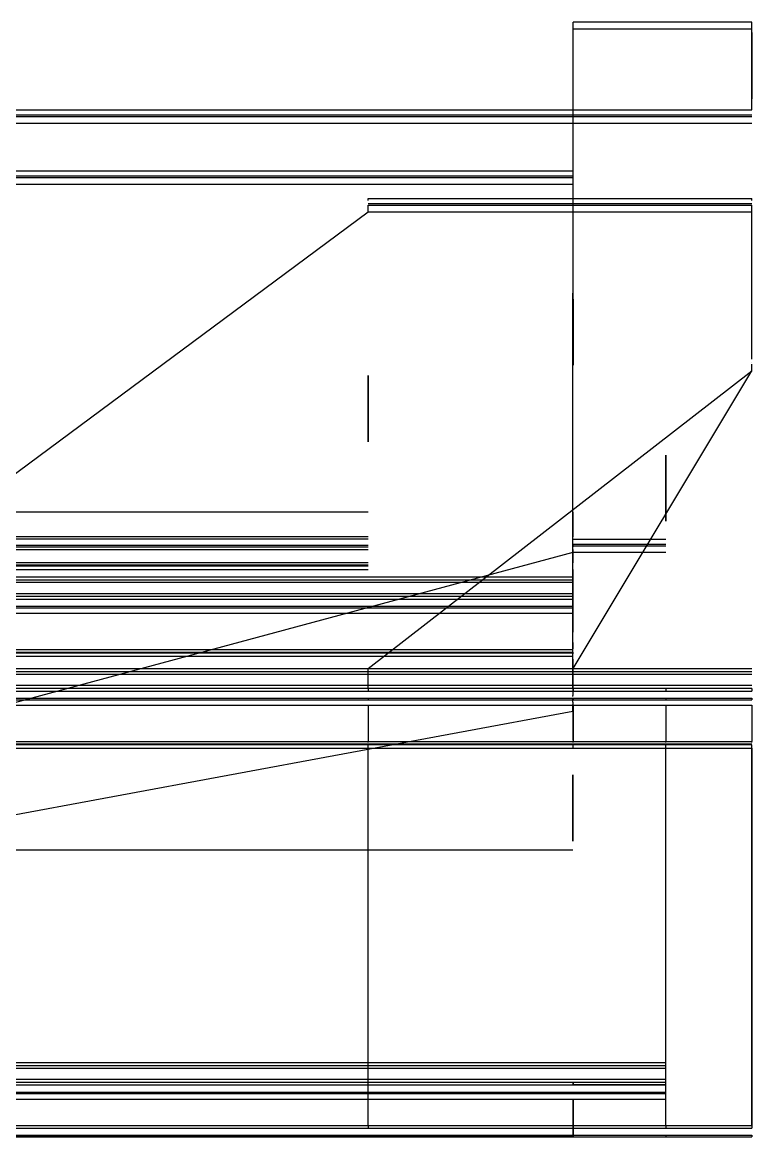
# Model space of a CAD drawing. Header units: metres. Extents: x -127 to 754, y 0 to 641.
# Drawn here: x 533.6 to 754, y 304.6 to 641.2 of the extents above; entities that cross this region are included whole.
import ezdxf

# ---------------------------------------------------------------- set-up
doc = ezdxf.new("R2010")
doc.units = ezdxf.units.M

msp = doc.modelspace()

# ---------------------------------------------------------------- linework, layer by layer
for p, q in [((700.02, 641.24, -206.31), (700.02, 641.24, -205.93)), ((700.02, 639.24, -206.31), (700.02, 641.24, -206.31)), ((700.02, 641.24, -206.31), (700.08, 641.24, -432.02)), ((754, 641.24, -617.72), (700.08, 641.24, -432.02)), ((754, 641.24, -617.72), (754, 641.24, -618.1)), ((754, 639.24, -617.72), (754, 641.24, -617.72)), ((700, 459.88, -99.44), (700.02, 639.24, -207.06)), ((700.02, 639.24, -206.31), (700.02, 639.24, -207.06)), ((700.02, 639.24, -207.06), (754, 639.24, -616.97)), ((754, 639.24, -617.72), (754, 639.24, -616.97)), ((754, 614.75, -631.66), (754, 639.24, -616.97)), ((754, 638.11, -624.74), (754, 638.11, -636.74)), ((754, 638.11, -636.74), (754, 618.11, -636.74)), ((754, 618.11, -636.74), (754, 638.11, -624.74)), ((464, 614.75, -829.85), (754, 614.75, -567.34)), ((464, 613.25, -830.85), (754, 613.25, -567.34)), ((464, 612.75, -830.85), (754, 612.75, -567.34)), ((700.03, 614.2, -240.92), (700.03, 614.75, -242.01)), ((700.03, 614.75, -242.01), (754, 614.75, -567.34)), ((700.03, 613.25, -241.14), (754, 613.25, -567.34)), ((700.03, 612.75, -242.01), (700.03, 612.75, -241.64)), ((700.03, 610.75, -242.01), (700.03, 612.75, -242.01)), ((700.03, 612.75, -242.01), (754, 612.75, -567.34)), ((464, 610.75, -830.85), (754, 610.75, -567.34)), ((700.01, 484.85, -166.15), (700.03, 610.75, -242.76)), ((700.03, 610.75, -242.01), (700.03, 610.75, -242.76)), ((700.03, 610.75, -242.76), (754, 610.75, -567.34)), ((127.4, 596.38, -88.43), (700.02, 596.38, -181.34)), ((127.4, 594.88, -87.55), (700.02, 594.88, -180.44)), ((127.4, 594.38, -88.43), (700.02, 594.38, -180.14)), ((127.4, 592.38, -89.18), (700.02, 592.38, -178.94)), ((638.09, 588, -701.05), (754, 588, -573.56)), ((638.09, 587.45, -702.15), (638.09, 588, -701.05)), ((638.09, 586.5, -701.89), (754, 586.5, -572.72)), ((638.09, 586, -701.05), (754, 586, -573.57)), ((638.09, 586, -701.05), (638.09, 586, -701.43)), ((638.09, 584, -701.05), (638.09, 586, -701.05)), ((754, 587.45, -572.47), (754, 588, -573.57)), ((754, 586, -573.57), (754, 586, -573.19)), ((754, 584, -573.57), (754, 586, -573.57)), ((452, 446, -783.1), (638.09, 584, -700.3)), ((638.09, 584, -701.05), (754, 584, -574.32)), ((638.09, 584, -701.05), (638.09, 584, -700.3)), ((754, 584, -573.57), (754, 584, -574.32)), ((754, 540, -547.92), (754, 584, -574.32)), ((700.01, 559.38, -151.92), (700.01, 559.38, -139.92)), ((700.01, 559.38, -139.92), (700.01, 539.38, -139.92)), ((700.01, 539.38, -139.92), (700.01, 559.38, -151.92)), ((700.02, 557.63, -203.13), (700.02, 557.63, -191.13)), ((700.02, 557.63, -191.13), (700.02, 537.63, -191.13)), ((700.02, 537.63, -191.13), (700.02, 557.63, -203.13)), ((754, 539.45, -543.67), (754, 540, -544.77)), ((754, 540, -627.27), (754, 540, -544.76)), ((754, 539.45, -628.36), (754, 540, -627.27)), ((638.09, 446, -680.52), (754, 536, -626.52)), ((700.09, 446, -491.52), (754, 536, -545.52)), ((754, 538.5, -628.11), (754, 538.5, -543.92)), ((754, 538, -544.77), (754, 538, -544.39)), ((754, 536, -544.77), (754, 538, -544.77)), ((754, 538, -627.27), (754, 538, -544.77)), ((754, 538, -627.27), (754, 538, -627.64)), ((754, 536, -627.27), (754, 538, -627.27)), ((754, 536, -545.52), (754, 537, -595.52)), ((754, 536, -545.52), (754, 537, -545.52)), ((754, 537, -545.52), (754, 537, -595.52)), ((754, 536, -627.27), (754, 537, -577.27)), ((754, 536, -544.77), (754, 536, -545.52)), ((754, 536, -627.27), (754, 536, -545.52)), ((754, 536, -627.27), (754, 536, -626.52)), ((638.09, 534.52, -738.72), (638.09, 534.52, -750.72)), ((638.09, 534.52, -750.72), (638.09, 514.52, -750.72)), ((638.09, 514.52, -750.72), (638.09, 534.52, -738.72)), ((728.09, 510.52, -521.5), (728.09, 510.52, -509.5)), ((728.09, 510.52, -509.5), (728.09, 490.52, -509.5)), ((728.09, 490.52, -509.5), (728.09, 510.52, -521.5)), ((728.09, 510.52, -650.54), (728.09, 510.52, -662.54)), ((728.09, 510.52, -662.54), (728.09, 490.52, -662.54)), ((728.09, 490.52, -662.54), (728.09, 510.52, -650.54)), ((638.09, 493.31, -754.71), (452, 493.3, -780.78)), ((700.02, 493.31, -171.3), (700.01, 493.3, -144.89)), ((700.01, 493.3, -144.89), (700.01, 485.87, -144.89)), ((638.09, 485.87, -759.18), (452, 485.87, -780.77)), ((638.09, 485.15, -759.61), (452, 485.15, -780.78)), ((700.01, 485.15, -144.89), (700.01, 485.87, -144.89)), ((700.01, 485.87, -166.78), (700.01, 485.87, -144.89)), ((700.01, 484.6, -165.66), (700.01, 485.15, -166.76)), ((700.01, 485.15, -166.34), (700.01, 485.15, -144.89)), ((700.01, 483.31, -147.34), (700.01, 485.15, -147.34)), ((700.01, 485.15, -166.76), (728.09, 485.15, -515)), ((452, 483.31, -778.33), (638.09, 483.31, -765.96)), ((452, 482.81, -780.77), (638.09, 482.81, -765.96)), ((452, 482, -779.33), (638.09, 482, -765.96)), ((638.09, 483.31, -760.71), (638.09, 483.31, -765.96)), ((638.09, 482.81, -761.01), (638.09, 482.81, -765.96)), ((638.09, 482, -761.5), (638.09, 482, -765.96)), ((700.01, 446, -142.52), (700.01, 483.8, -165.52)), ((700.01, 483.65, -165.88), (728.09, 483.65, -514.1)), ((700.01, 483.31, -144.89), (700.01, 482.81, -144.89)), ((700.01, 483.31, -144.89), (700.01, 483.31, -147.33)), ((700.01, 483.31, -147.33), (700.01, 483.31, -159.71)), ((700.01, 483.31, -165.22), (700.01, 483.31, -159.71)), ((700.01, 483.15, -166.76), (700.01, 483.15, -166.38)), ((700.01, 482.81, -144.89), (700.01, 482.81, -159.71)), ((700.01, 482.81, -164.92), (700.01, 482.81, -159.71)), ((700.01, 482, -145.83), (700.01, 482, -146.33)), ((700.01, 482, -146.33), (700.01, 478, -146.33)), ((700.01, 482, -146.33), (700.01, 482, -159.71)), ((700.01, 482, -164.42), (700.01, 482, -159.71)), ((700.01, 481.15, -166.76), (700.01, 483.15, -166.76)), ((700.01, 483.15, -166.76), (728.09, 483.15, -513.8)), ((127.4, 327, -75.02), (700.02, 481.15, -167.51)), ((638.09, 478, -763.9), (452, 478, -779.33)), ((700.01, 477.73, -145.78), (700.01, 478, -146.33)), ((700.01, 478, -161.99), (700.01, 478, -146.33)), ((700.01, 481.15, -166.76), (700.02, 481.15, -167.51)), ((700.02, 481.15, -167.51), (728.09, 481.15, -512.6)), ((638.09, 477.25, -764.35), (452, 477.25, -779.77)), ((638.09, 477, -764.5), (452, 477, -779.33)), ((452, 476, -778.96), (638.09, 476, -765.1)), ((700.01, 477.25, -161.53), (700.01, 477.25, -145.9)), ((700.01, 477, -146.33), (700.01, 477, -146.14)), ((700.01, 476, -146.33), (700.01, 477, -146.33)), ((700.01, 477, -161.38), (700.01, 477, -146.33)), ((700.01, 476, -146.33), (700.01, 476, -146.71)), ((700.01, 476, -146.71), (700.01, 476, -160.77)), ((700.01, 476, -146.71), (700.01, 457, -146.71)), ((127.4, 473.78, -18.02), (700, 473.78, -107.78)), ((700, 472.78, -107.18), (127.4, 472.78, -18.02)), ((700, 472.03, -106.73), (127.4, 472.03, -14.01)), ((700, 468.64, -104.7), (127.4, 468.64, -18.02)), ((700, 467.78, -104.18), (127.4, 467.78, -18.02)), ((127.4, 467.03, -28.27), (700, 467.03, -103.73)), ((127.4, 464.9, -30.39), (700, 464.9, -102.46)), ((127.4, 464.4, -30.39), (700, 464.4, -102.16)), ((127.4, 462.78, -32.27), (700, 462.78, -101.18)), ((700, 458.88, -99.44), (700, 459.88, -99.44)), ((700, 459.88, -99.44), (700.01, 459.88, -146.71)), ((700.01, 458.88, -146.71), (700, 458.88, -99.44)), ((700, 458.13, -94.94), (700, 458.88, -94.94)), ((700, 458.88, -94.94), (700, 458.88, -99.44)), ((700.01, 458.13, -146.71), (700, 458.13, -95.44)), ((700, 456.08, -96.34), (700, 458.13, -95.44)), ((700, 458.13, -95.44), (700, 458.13, -94.94)), ((700, 454.74, -96.94), (700, 456.08, -96.34)), ((700.01, 454.74, -145.71), (700, 454.74, -99.44)), ((700, 453.88, -99.44), (700, 454.74, -99.44)), ((700, 454.74, -99.44), (700, 454.74, -96.94)), ((700.01, 453.5, -145.71), (700.01, 457, -145.71)), ((700.01, 457, -145.71), (700.01, 457, -149.21)), ((127.4, 451.78, -33.27), (700, 451.78, -110.17)), ((700, 453.88, -108.69), (700, 453.13, -108.69)), ((700, 453.88, -118.81), (700, 453.13, -118.81)), ((700, 453.88, -120.81), (700, 453.13, -120.81)), ((700.01, 453.88, -145.71), (700, 453.88, -99.44)), ((700, 453.13, -108.69), (700, 453.13, -109.69)), ((700, 453.13, -109.69), (700.01, 453.13, -146.17)), ((700, 453.13, -118.81), (700, 453.13, -119.31)), ((700.01, 453.5, -146.17), (700.01, 452, -146.17)), ((700.01, 453.5, -147.08), (700.01, 453.5, -146.17)), ((700.01, 453.5, -146.17), (700.01, 453.5, -145.71)), ((127.4, 451.03, -32.83), (700, 451.03, -111.48)), ((127.4, 450.78, -33.27), (700, 450.78, -111.82)), ((127.4, 449.78, -33.27), (700, 449.78, -113.31)), ((700, 451, -111.82), (700, 450.5, -111.82)), ((700, 451, -111.82), (700.01, 451, -145.56)), ((700, 451, -120.82), (700, 450.5, -120.82)), ((700, 451, -122.82), (700, 450.5, -122.82)), ((700, 450.5, -111.82), (700, 450.5, -111.85)), ((700, 448.88, -113.69), (700.01, 448.88, -144.27)), ((700, 448.88, -114.69), (700, 437.88, -114.69)), ((700, 448.88, -122.19), (700, 448.88, -122.69)), ((700, 448.88, -122.69), (700, 437.88, -122.69)), ((700.01, 448.88, -124.19), (700.01, 448.88, -124.69)), ((700.01, 448.88, -124.69), (700.01, 437.88, -124.69)), ((452, 446, -783.1), (638.09, 446, -680.52)), ((754, 445, -586.02), (452, 445, -783.1)), ((638.09, 446, -680.52), (754, 446, -586.02)), ((638.09, 445, -680.52), (638.09, 446, -680.52)), ((754, 445, -586.02), (638.09, 445, -680.52)), ((638.09, 444.25, -685.02), (638.09, 445, -685.02)), ((638.09, 445, -685.02), (638.09, 445, -680.52)), ((700.01, 445, -142.52), (700.01, 446, -142.52)), ((700.01, 446, -142.52), (700.01, 446, -146.42)), ((700.01, 444.25, -138.01), (700.01, 445, -138.01)), ((700.01, 445, -138.01), (700.01, 445, -142.52)), ((700.01, 445, -142.52), (700.01, 445, -145.82)), ((700.09, 445, -491.52), (700.09, 446, -491.52)), ((700.09, 446, -491.52), (754, 446, -586.02)), ((754, 445, -586.02), (700.09, 445, -491.52)), ((700.09, 444.25, -487.01), (700.09, 445, -487.01)), ((700.09, 445, -487.01), (700.09, 445, -491.52)), ((638.09, 444.25, -669.17), (452, 444.25, -787.1)), ((754, 444.25, -585.71), (638.09, 444.25, -684.52)), ((638.09, 442.2, -683.62), (638.09, 444.25, -684.52)), ((638.09, 444.25, -684.52), (638.09, 444.25, -685.02)), ((638.09, 440.87, -683.02), (638.09, 442.2, -683.62)), ((700.01, 442.2, -139.41), (700.01, 444.25, -138.51)), ((700.01, 444.25, -138.51), (700.01, 444.25, -138.01)), ((700.01, 444.25, -138.51), (700.01, 444.25, -145.37)), ((700.01, 440.87, -140.02), (700.01, 442.2, -139.41)), ((754, 444.25, -586.32), (700.09, 444.25, -487.51)), ((700.09, 442.2, -488.41), (700.09, 444.25, -487.51)), ((700.09, 444.25, -487.51), (700.09, 444.25, -487.01)), ((700.09, 440.87, -489.02), (700.09, 442.2, -488.41)), ((638.09, 440.87, -683.02), (452, 440.87, -783.1)), ((638.09, 440, -671.72), (452, 440, -783.1)), ((638.09, 440.87, -671.2), (464, 440.87, -822.86)), ((464, 439.25, -822.86), (638.09, 439.25, -670.27)), ((754, 440.87, -586.02), (638.09, 440.87, -680.52)), ((754, 440.87, -586.02), (638.09, 440.87, -680.52)), ((638.09, 440, -680.52), (638.09, 440.87, -680.52)), ((638.09, 440.87, -680.52), (638.09, 440.87, -683.02)), ((638.09, 440, -671.26), (638.09, 439.25, -671.26)), ((638.09, 440, -761.1), (638.09, 439.25, -761.1)), ((638.09, 440, -763.1), (638.09, 439.25, -763.1)), ((754, 440, -586.02), (638.09, 440, -680.52)), ((638.09, 439.25, -670.27), (754, 439.25, -586.02)), ((638.09, 439.25, -671.27), (638.09, 439.25, -670.26)), ((638.09, 439.25, -761.1), (638.09, 439.25, -760.6)), ((638.09, 439.25, -763.1), (638.09, 439.25, -762.6)), ((700, 437.6, -114.14), (700, 437.88, -114.69)), ((700, 437.88, -114.69), (700.01, 437.88, -141.54)), ((700, 437.6, -122.14), (700, 437.88, -122.69)), ((700.01, 440, -142.52), (700.01, 440.87, -142.52)), ((700.01, 440.87, -142.52), (700.01, 440.87, -140.02)), ((700.01, 440.87, -142.52), (700.01, 440.87, -143.34)), ((700.01, 440, -142.82), (700.01, 440, -142.52)), ((700.01, 437.6, -124.14), (700.01, 437.88, -124.69)), ((754, 440.87, -586.02), (700.09, 440.87, -491.52)), ((700.09, 440, -491.52), (700.09, 440.87, -491.52)), ((700.09, 440.87, -491.52), (700.09, 440.87, -489.02)), ((700.09, 440, -500.77), (700.09, 439.25, -500.77)), ((754, 440, -586.02), (700.09, 440, -491.52)), ((700.09, 439.25, -500.77), (700.09, 439.25, -501.77)), ((700.09, 439.25, -501.77), (754, 439.25, -586.02)), ((728.09, 440, -510.89), (728.09, 439.25, -510.89)), ((728.09, 440, -512.89), (728.09, 439.25, -512.89)), ((728.09, 440, -659.14), (728.09, 439.25, -659.14)), ((728.09, 440, -661.14), (728.09, 439.25, -661.14)), ((728.09, 439.25, -510.89), (728.09, 439.25, -511.39)), ((728.09, 439.25, -512.89), (728.09, 439.25, -513.39)), ((728.09, 439.25, -659.14), (728.09, 439.25, -658.64)), ((728.09, 439.25, -661.14), (728.09, 439.25, -660.64)), ((754, 440, -538.69), (754, 439.25, -538.69)), ((754, 440, -540.69), (754, 439.25, -540.69)), ((754, 440, -552.64), (754, 439.25, -552.64)), ((754, 440, -554.64), (754, 439.25, -554.64)), ((754, 440, -617.39), (754, 439.25, -617.39)), ((754, 440, -619.39), (754, 439.25, -619.39)), ((754, 440, -631.43), (754, 439.25, -631.43)), ((754, 440, -633.43), (754, 439.25, -633.43)), ((754, 439.25, -538.69), (754, 439.25, -538.19)), ((754, 439.25, -540.69), (754, 439.25, -540.19)), ((754, 439.25, -552.64), (754, 439.25, -552.14)), ((754, 439.25, -554.64), (754, 439.25, -554.14)), ((754, 439.25, -617.39), (754, 439.25, -617.89)), ((754, 439.25, -619.39), (754, 439.25, -619.89)), ((754, 439.25, -631.43), (754, 439.25, -631.93)), ((754, 439.25, -633.43), (754, 439.25, -633.93)), ((464, 437.13, -822.86), (638.09, 437.13, -668.14)), ((464, 436.63, -822.86), (638.09, 436.63, -668.08)), ((464, 435, -822.86), (638.09, 435, -665.26)), ((638.09, 437.13, -668.14), (754, 437.13, -586.02)), ((638.09, 437.13, -668.14), (638.09, 436.63, -668.14)), ((638.09, 437.13, -759.1), (638.09, 436.63, -759.1)), ((638.09, 437.13, -761.1), (638.09, 436.63, -761.1)), ((638.09, 436.63, -668.14), (754, 436.63, -586.02)), ((638.09, 435, -665.27), (754, 435, -586.02)), ((638.09, 435, -665.26), (638.09, 424, -665.26)), ((638.09, 435, -666.27), (638.09, 435, -665.26)), ((638.09, 435, -757.22), (638.09, 424, -757.22)), ((638.09, 435, -759.22), (638.09, 424, -759.22)), ((700, 436.6, -118.86), (700, 437.15, -119.96)), ((700, 437.15, -119.96), (700.01, 437.15, -141.11)), ((700, 437.13, -114.25), (700, 437.13, -119.91)), ((700, 436.88, -114.69), (700, 436.88, -114.5)), ((700, 435.88, -114.69), (700, 436.88, -114.69)), ((700, 436.88, -114.69), (700, 436.88, -119.41)), ((700, 435.88, -114.69), (700, 435.88, -118.66)), ((700, 435.88, -115.44), (700, 424.37, -115.44)), ((700, 435.65, -119.08), (700.01, 435.65, -140.21)), ((700, 435.15, -119.96), (700, 435.15, -119.58)), ((700, 435.15, -119.58), (700.01, 435.15, -139.91)), ((700, 433.15, -119.96), (700, 435.15, -119.96)), ((700.09, 437.13, -503.89), (754, 437.13, -586.02)), ((700.09, 437.13, -503.89), (700.09, 436.63, -503.89)), ((700.09, 436.63, -503.89), (754, 436.63, -586.02)), ((700.09, 435, -505.77), (700.09, 435, -506.77)), ((700.09, 435, -506.77), (754, 435, -586.02)), ((700.09, 435, -506.77), (700.09, 424, -506.77)), ((728.09, 437.13, -512.89), (728.09, 436.63, -512.89)), ((728.09, 437.13, -514.89), (728.09, 436.63, -514.89)), ((728.09, 437.13, -657.14), (728.09, 436.63, -657.14)), ((728.09, 437.13, -659.14), (728.09, 436.63, -659.14)), ((728.09, 435, -514.27), (728.09, 435, -514.77)), ((728.09, 435, -514.77), (728.09, 424, -514.77)), ((728.09, 435, -516.27), (728.09, 435, -516.77)), ((728.09, 435, -516.77), (728.09, 424, -516.77)), ((728.09, 435, -655.26), (728.09, 424, -655.26)), ((728.09, 435, -655.76), (728.09, 435, -655.26)), ((728.09, 435, -657.26), (728.09, 424, -657.26)), ((728.09, 435, -657.76), (728.09, 435, -657.26)), ((754, 437.13, -536.68), (754, 436.63, -536.68)), ((754, 437.13, -538.68), (754, 436.63, -538.68)), ((754, 437.13, -550.64), (754, 436.63, -550.64)), ((754, 437.13, -552.64), (754, 436.63, -552.64)), ((754, 437.13, -619.39), (754, 436.63, -619.39)), ((754, 437.13, -621.39), (754, 436.63, -621.39)), ((754, 437.13, -633.43), (754, 436.63, -633.43)), ((754, 437.13, -635.43), (754, 436.63, -635.43)), ((754, 435, -534.81), (754, 424, -534.81)), ((754, 435, -535.31), (754, 435, -534.81)), ((754, 435, -536.81), (754, 424, -536.81)), ((754, 435, -537.31), (754, 435, -536.81)), ((754, 435, -548.77), (754, 424, -548.77)), ((754, 435, -550.77), (754, 424, -550.77)), ((754, 435, -551.27), (754, 435, -550.77)), ((754, 435, -620.77), (754, 435, -621.27)), ((754, 435, -621.27), (754, 424, -621.27)), ((754, 435, -623.27), (754, 424, -623.27)), ((754, 435, -634.81), (754, 435, -635.31)), ((754, 435, -635.31), (754, 424, -635.31)), ((754, 435, -636.81), (754, 435, -637.31)), ((754, 435, -637.31), (754, 424, -637.31)), ((127.4, 327, -57.02), (700, 433.15, -120.71)), ((700, 433.15, -119.96), (700, 433.15, -120.71)), ((700, 433.15, -120.71), (700.01, 433.15, -138.71)), ((700.01, 433.15, -138.71), (700, 433.15, -120.71)), ((464, 424, -822.86), (638.09, 424, -665.27)), ((464, 423.25, -822.86), (638.09, 423.25, -665.69)), ((638.09, 423, -665.26), (464, 423, -822.86)), ((464, 422, -822.86), (754, 422, -586.02)), ((638.09, 424, -665.27), (754, 424, -586.02)), ((638.09, 423.73, -665.81), (638.09, 424, -665.26)), ((638.09, 423.73, -665.81), (638.09, 424, -665.27)), ((638.09, 423.73, -757.77), (638.09, 424, -757.22)), ((638.09, 423.73, -759.77), (638.09, 424, -759.22)), ((638.09, 423.25, -665.71), (754, 423.25, -586.02)), ((754, 423, -586.02), (638.09, 423, -665.46)), ((638.09, 422, -665.26), (638.09, 423, -665.26)), ((638.09, 422, -757.22), (638.09, 423, -757.22)), ((638.09, 422, -759.22), (638.09, 423, -759.22)), ((638.09, 422, -665.27), (754, 422, -586.02)), ((638.09, 308, -664.52), (638.09, 422, -664.52)), ((638.09, 308, -756.47), (638.09, 422, -756.47)), ((638.09, 308, -758.47), (638.09, 422, -758.47)), ((700.09, 423.73, -506.22), (700.09, 424, -506.77)), ((700.09, 423.73, -506.22), (700.09, 424, -506.77)), ((700.09, 424, -506.77), (754, 424, -586.02)), ((700.09, 423.25, -506.33), (754, 423.25, -586.02)), ((754, 423, -586.02), (700.09, 423, -506.58)), ((700.09, 422, -506.77), (700.09, 423, -506.77)), ((700.09, 422, -506.77), (754, 422, -586.02)), ((728.09, 423.73, -514.22), (728.09, 424, -514.77)), ((728.09, 423.73, -516.22), (728.09, 424, -516.77)), ((728.09, 423.73, -655.81), (728.09, 424, -655.26)), ((728.09, 423.73, -657.81), (728.09, 424, -657.26)), ((728.09, 423, -514.77), (728.09, 423, -514.58)), ((728.09, 422, -514.77), (728.09, 423, -514.77)), ((728.09, 423, -516.77), (728.09, 423, -516.58)), ((728.09, 422, -516.77), (728.09, 423, -516.77)), ((728.09, 423, -655.26), (728.09, 423, -655.45)), ((728.09, 422, -655.26), (728.09, 423, -655.26)), ((728.09, 423, -657.26), (728.09, 423, -657.45)), ((728.09, 422, -657.26), (728.09, 423, -657.26)), ((728.09, 308, -507.52), (728.09, 422, -507.52)), ((728.09, 422, -514.77), (728.09, 422, -515.52)), ((728.09, 308, -515.52), (728.09, 422, -515.52)), ((728.09, 422, -516.77), (728.09, 422, -517.52)), ((728.09, 308, -517.52), (728.09, 422, -517.52)), ((728.09, 422, -655.26), (728.09, 422, -654.51)), ((728.09, 308, -654.51), (728.09, 422, -654.51)), ((728.09, 308, -656.51), (728.09, 422, -656.51)), ((728.09, 422, -657.26), (728.09, 422, -656.51)), ((754, 423.73, -535.36), (754, 424, -534.81)), ((754, 423.73, -537.36), (754, 424, -536.81)), ((754, 423.73, -549.31), (754, 424, -548.77)), ((754, 423.73, -551.31), (754, 424, -550.77)), ((754, 423.73, -620.72), (754, 424, -621.27)), ((754, 423.73, -622.72), (754, 424, -623.27)), ((754, 423.73, -634.76), (754, 424, -635.31)), ((754, 423.73, -636.76), (754, 424, -637.31)), ((754, 423, -534.81), (754, 423, -535)), ((754, 422, -534.81), (754, 423, -534.81)), ((754, 423, -536.81), (754, 423, -537)), ((754, 422, -536.81), (754, 423, -536.81)), ((754, 423, -548.77), (754, 423, -548.95)), ((754, 422, -548.77), (754, 423, -548.77)), ((754, 423, -550.77), (754, 423, -550.95)), ((754, 422, -550.77), (754, 423, -550.77)), ((754, 423, -621.27), (754, 423, -621.08)), ((754, 422, -621.27), (754, 423, -621.27)), ((754, 423, -623.27), (754, 423, -623.08)), ((754, 422, -623.27), (754, 423, -623.27)), ((754, 423, -635.31), (754, 423, -635.12)), ((754, 422, -635.31), (754, 423, -635.31)), ((754, 423, -637.31), (754, 423, -637.12)), ((754, 422, -637.31), (754, 423, -637.31)), ((754, 422, -534.81), (754, 422, -534.06)), ((754, 308, -534.06), (754, 422, -534.06)), ((754, 308, -536.06), (754, 422, -536.06)), ((754, 422, -536.81), (754, 422, -536.06)), ((754, 422, -548.77), (754, 422, -548.02)), ((754, 308, -548.02), (754, 422, -548.02)), ((754, 308, -550.02), (754, 422, -550.02)), ((754, 422, -550.77), (754, 422, -550.02)), ((754, 422, -621.27), (754, 422, -622.02)), ((754, 308, -622.02), (754, 422, -622.02)), ((754, 422, -623.27), (754, 422, -624.02)), ((754, 308, -624.02), (754, 422, -624.02)), ((754, 422, -635.31), (754, 422, -636.06)), ((754, 308, -636.06), (754, 422, -636.06)), ((754, 422, -637.31), (754, 422, -638.06)), ((754, 308, -638.06), (754, 422, -638.06)), ((754, 422, -552.02), (754, 308, -552.02)), ((754, 422, -553.02), (754, 308, -553.02)), ((754, 422, -556.02), (754, 308, -556.02)), ((754, 308, -586.04), (754, 422, -586.04)), ((754, 422, -616.02), (754, 422, -556.02)), ((754, 422, -616.02), (754, 308, -616.02)), ((754, 422, -619.02), (754, 308, -619.02)), ((754, 422, -620.02), (754, 308, -620.02)), ((754, 419.5, -571.03), (754, 310.5, -571.03)), ((754, 419.5, -601.03), (754, 310.5, -601.03)), ((754, 419.5, -558.52), (754, 310.5, -558.52)), ((754, 310.5, -583.54), (754, 419.5, -583.54)), ((754, 419.5, -613.52), (754, 310.5, -613.52)), ((754, 310.5, -588.54), (754, 419.5, -588.54)), ((700, 413.9, -119.93), (700, 413.9, -107.93)), ((700, 413.9, -107.93), (700, 393.9, -107.93)), ((700, 393.9, -107.93), (700, 413.9, -119.93)), ((754, 401, -558.52), (754, 401, -583.54)), ((754, 401, -613.52), (754, 401, -588.54)), ((700, 391.22, -95.55), (127.4, 391.22, -61.52)), ((754, 383, -558.52), (754, 383, -583.54)), ((754, 383, -613.52), (754, 383, -588.54)), ((754, 364.5, -558.52), (754, 364.5, -583.54)), ((754, 364.5, -613.52), (754, 364.5, -588.54)), ((754, 346.5, -558.52), (754, 346.5, -583.54)), ((754, 346.5, -613.52), (754, 346.5, -588.54)), ((127.4, 327, -57.02), (728.09, 327, -507.52)), ((754, 328.5, -558.52), (754, 328.5, -583.54)), ((754, 328.5, -613.52), (754, 328.5, -588.54)), ((728.09, 326, -507.52), (127.4, 326, -57.02)), ((728.09, 325.25, -507.52), (127.4, 325.25, -53.01)), ((728.09, 321.87, -507.52), (127.4, 321.87, -57.02)), ((728.09, 321, -507.52), (127.4, 321, -57.02)), ((127.4, 320.25, -67.27), (728.09, 320.25, -507.52)), ((700, 321, -94.39), (700, 320.25, -94.39)), ((700, 321, -96.39), (700, 320.25, -96.39)), ((700, 321, -111.64), (700, 320.25, -111.64)), ((700, 320.25, -94.39), (700, 320.25, -94.89)), ((700.03, 321, -226.39), (700.03, 320.25, -226.39)), ((700.03, 321, -243.64), (700.03, 320.25, -243.64)), ((700.06, 321, -358.39), (700.06, 320.25, -358.39)), ((700.06, 321, -375.65), (700.06, 320.25, -375.65)), ((700.09, 321, -490.39), (700.09, 320.25, -490.39)), ((700.09, 321, -505.64), (700.09, 320.25, -505.64)), ((728.09, 320.25, -507.52), (700.09, 320.25, -507.14)), ((127.4, 318.13, -69.39), (728.09, 318.13, -507.52)), ((127.4, 317.63, -69.39), (728.09, 317.63, -507.52)), ((700, 318.13, -96.39), (700, 317.63, -96.39)), ((700, 318.13, -98.39), (700, 317.63, -98.39)), ((700, 318.13, -109.64), (700, 317.63, -109.64)), ((700.03, 318.13, -228.39), (700.03, 317.63, -228.39)), ((700.03, 318.13, -241.64), (700.03, 317.63, -241.64)), ((700.06, 318.13, -360.39), (700.06, 317.63, -360.39)), ((700.06, 318.13, -373.64), (700.06, 317.63, -373.64)), ((700.09, 318.13, -492.39), (700.09, 317.63, -492.39)), ((700.09, 318.13, -503.64), (700.09, 317.63, -503.64)), ((700.09, 318.13, -505.64), (700.09, 317.63, -505.64)), ((127.4, 316, -72.27), (728.09, 316, -507.52)), ((700, 316, -97.77), (700, 316, -98.27)), ((700, 316, -97.77), (700, 316, -98.27)), ((700, 316, -98.27), (700, 305, -98.27)), ((700, 316, -99.77), (700, 316, -100.27)), ((700, 316, -100.27), (700, 305, -100.27)), ((700, 316, -107.77), (700, 305, -107.77)), ((700, 316, -108.27), (700, 316, -107.77)), ((700.03, 316, -229.76), (700.03, 316, -230.26)), ((700.03, 316, -230.26), (700.03, 305, -230.26)), ((700.03, 316, -239.77), (700.03, 305, -239.77)), ((700.03, 316, -240.27), (700.03, 316, -239.77)), ((700.06, 316, -361.77), (700.06, 316, -362.27)), ((700.06, 316, -362.27), (700.06, 305, -362.27)), ((700.06, 316, -371.77), (700.06, 305, -371.77)), ((700.06, 316, -372.27), (700.06, 316, -371.77)), ((700.09, 316, -493.77), (700.09, 316, -494.27)), ((700.09, 316, -494.27), (700.09, 305, -494.27)), ((700.09, 316, -501.77), (700.09, 308, -501.77)), ((700.09, 316, -502.27), (700.09, 316, -501.77)), ((700.09, 316, -503.77), (700.09, 308, -503.77)), ((700.09, 316, -504.27), (700.09, 316, -503.77)), ((754, 310.5, -558.52), (754, 310.5, -583.54)), ((754, 310.5, -613.52), (754, 310.5, -588.54)), ((421.5, 307.25, -981.6), (754, 307.25, -586.02)), ((452, 308, -773.85), (754, 308, -586.02)), ((638.09, 308, -671.26), (638.09, 307.25, -671.26)), ((638.09, 308, -761.1), (638.09, 307.25, -761.1)), ((638.09, 308, -763.1), (638.09, 307.25, -763.1)), ((700.09, 308, -500.77), (700.09, 307.25, -500.77)), ((700.09, 308, -500.77), (754, 308, -586.02)), ((700.09, 307.25, -500.77), (754, 307.25, -586.02)), ((728.09, 308, -510.89), (728.09, 307.25, -510.89)), ((728.09, 308, -512.89), (728.09, 307.25, -512.89)), ((728.09, 308, -659.14), (728.09, 307.25, -659.14)), ((728.09, 308, -661.14), (728.09, 307.25, -661.14)), ((728.09, 307.25, -510.89), (728.09, 307.25, -511.39)), ((728.09, 307.25, -512.89), (728.09, 307.25, -513.39)), ((728.09, 307.25, -659.14), (728.09, 307.25, -658.64)), ((728.09, 307.25, -661.14), (728.09, 307.25, -660.64)), ((754, 308, -538.69), (754, 307.25, -538.69)), ((754, 308, -540.69), (754, 307.25, -540.69)), ((754, 308, -550.81), (754, 307.25, -550.81)), ((754, 308, -621.31), (754, 307.25, -621.31)), ((754, 308, -631.43), (754, 307.25, -631.43)), ((754, 308, -633.43), (754, 307.25, -633.43)), ((754, 308, -556.02), (754, 308, -586.04)), ((754, 308, -616.02), (754, 308, -586.04)), ((754, 307.25, -538.69), (754, 307.25, -538.19)), ((754, 307.25, -540.69), (754, 307.25, -540.19)), ((754, 307.25, -550.81), (754, 307.25, -549.81)), ((754, 307.25, -621.31), (754, 307.25, -622.31)), ((754, 307.25, -631.43), (754, 307.25, -631.93)), ((754, 307.25, -633.43), (754, 307.25, -633.93)), ((127.4, 305, -72.27), (700.09, 305, -503.89)), ((700, 305, -91.02), (127.4, 305, -90.27)), ((421.5, 305.13, -978.49), (754, 305.13, -586.02)), ((421.5, 304.63, -978.47), (754, 304.63, -586.02)), ((638.09, 305.13, -668.14), (638.09, 304.63, -668.14)), ((638.09, 305.13, -759.1), (638.09, 304.63, -759.1)), ((638.09, 305.13, -761.1), (638.09, 304.63, -761.1)), ((700, 304.73, -97.72), (700, 305, -98.27)), ((700, 304.73, -99.72), (700, 305, -100.27)), ((700, 304.73, -108.31), (700, 305, -107.77)), ((700.03, 304.73, -229.72), (700.03, 305, -230.26)), ((700.03, 304.73, -240.31), (700.03, 305, -239.77)), ((700.06, 304.73, -361.72), (700.06, 305, -362.27)), ((700.06, 304.73, -372.32), (700.06, 305, -371.77)), ((700.09, 305.13, -503.77), (700.09, 305, -503.77)), ((700.09, 305.13, -503.89), (700.09, 304.63, -503.89)), ((700.09, 305.13, -503.89), (754, 305.13, -586.02)), ((700.09, 304.73, -493.72), (700.09, 305, -494.27)), ((700.09, 304.73, -502.32), (700.09, 305, -501.77)), ((700.09, 304.94, -503.89), (700.09, 305, -503.77)), ((700.09, 304.63, -503.93), (754, 304.63, -586.02)), ((728.09, 305.13, -512.89), (728.09, 304.63, -512.89)), ((728.09, 305.13, -514.89), (728.09, 304.63, -514.89)), ((728.09, 305.13, -657.14), (728.09, 304.63, -657.14)), ((728.09, 305.13, -659.14), (728.09, 304.63, -659.14)), ((754, 305.13, -536.68), (754, 304.63, -536.68)), ((754, 305.13, -538.68), (754, 304.63, -538.68)), ((754, 305.13, -547.68), (754, 304.63, -547.68)), ((754, 305.13, -624.43), (754, 304.63, -624.43)), ((754, 305.13, -633.43), (754, 304.63, -633.43)), ((754, 305.13, -635.43), (754, 304.63, -635.43))]:
    msp.add_line(p, q)

doc.saveas('drawing.dxf')
